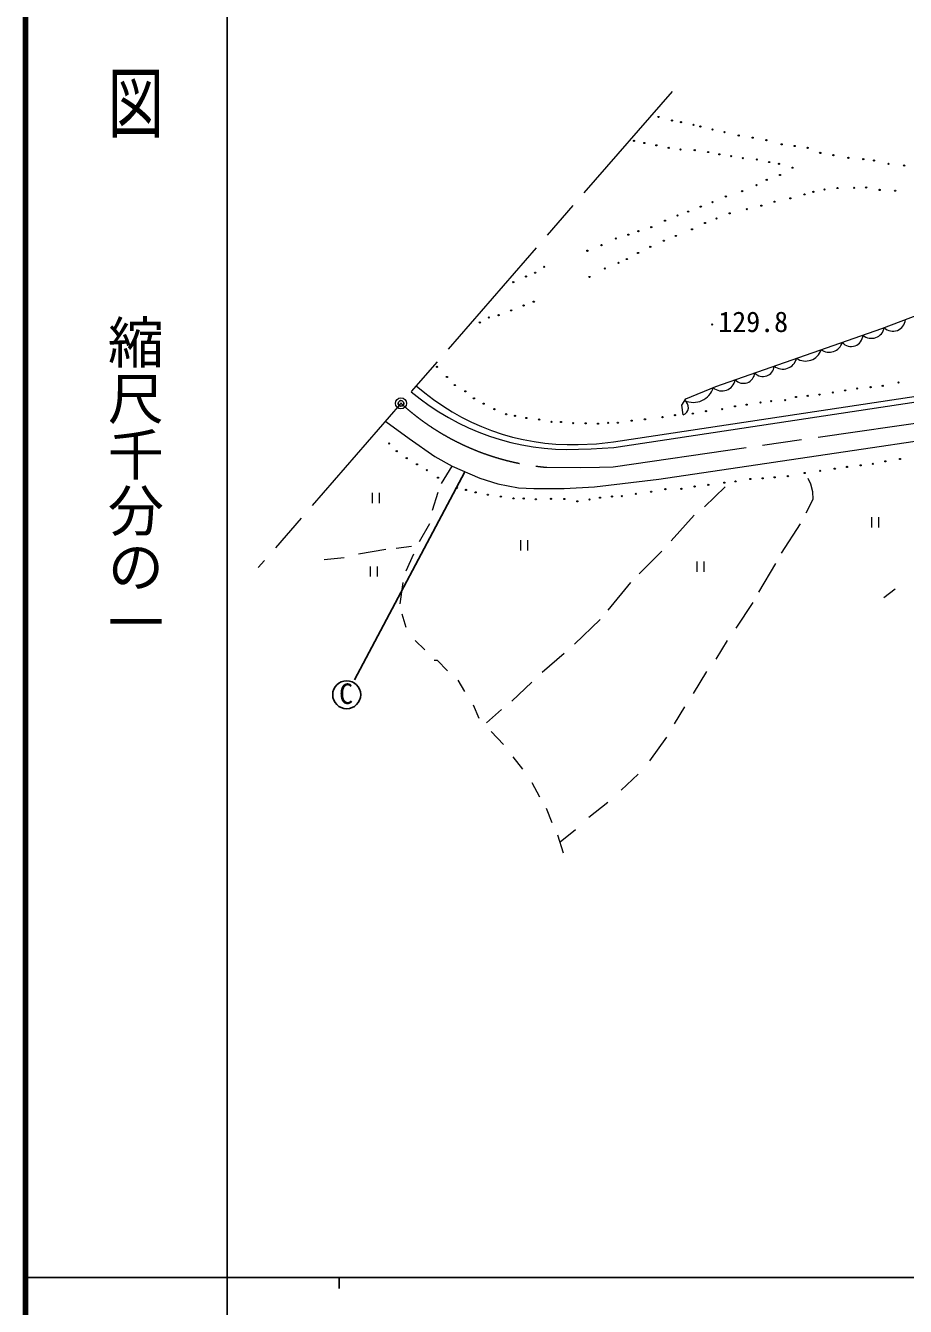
# Model space of a CAD drawing. Units: millimetres, scale not verified. Extents: x 40000 to 680000, y 20000 to 380000.
# Drawn here: x 40000 to 118551, y 202409 to 316787 of the extents above; entities that cross this region are included whole.
import ezdxf
from ezdxf.enums import TextEntityAlignment as Align

# ---------------------------------------------------------------- set-up
doc = ezdxf.new("R2010")
doc.units = ezdxf.units.MM
doc.header["$LTSCALE"] = 1000
doc.header["$PDMODE"] = 32
doc.header["$PDSIZE"] = 500
doc.linetypes.add('CHAIN', pattern=[18.5, 12, -1.5, 3.5, -1.5])
for name, color, linetype, lineweight in [('M-BGD', 7, 'Continuous', 13), ('M-BMK', 2, 'CHAIN', 13), ('M-BMK-SRVR', 3, 'Continuous', 25), ('M-TTL', 2, 'Continuous', 140), ('M-TTL-BAND', 7, 'Continuous', 25)]:
    doc.layers.add(name, color=color, linetype=linetype, lineweight=lineweight)
doc.layers.add('M-OTRS', color=6, linetype='Continuous')
doc.styles.add('@ＭＳ ゴシック', font='')
doc.styles.add('ＭＳ ゴシック', font='')
doc.styles.get('@ＭＳ ゴシック').set_extended_font_data('@MS Gothic')
doc.styles.get('ＭＳ ゴシック').set_extended_font_data('MS Gothic')

msp = doc.modelspace()

# ---------------------------------------------------------------- linework, layer by layer
at = {"layer": 'M-BGD'}
for p, q in [((92501, 279608), (140360, 286834)), ((92519, 279119), (136284, 285715)), ((72162, 281446), (74247, 279917)), ((77118, 275910), (78081, 277432)), ((70948, 275050), (70948, 274152)), ((71571, 275050), (71571, 274152)), ((76819, 275096), (76311, 273488)), ((102473, 275604), (100610, 273826)), ((76057, 272302), (75126, 270694)), ((99679, 273064), (97647, 270778)), ((109162, 272302), (107468, 269678)), ((115530, 272878), (115530, 271980)), ((116153, 272878), (116153, 271980)), ((72162, 270016), (69707, 269593)), ((74448, 270270), (73094, 270101)), ((84197, 270823), (84197, 269925)), ((84820, 270823), (84820, 269925)), ((68437, 269254), (66659, 269085)), ((74618, 269593), (73940, 268069)), ((96800, 269847), (94768, 267815)), ((99934, 268920), (99934, 268022)), ((100557, 268920), (100557, 268022)), ((70759, 268488), (70759, 267591)), ((71382, 268488), (71382, 267591)), ((106960, 268746), (105436, 266206)), ((73671, 267043), (73418, 265164)), ((94006, 267053), (91974, 264598)), ((117628, 266460), (116612, 265698)), ((73602, 264259), (73940, 263074)), ((104928, 265275), (103404, 262989)), ((91297, 263751), (89011, 261550)), ((74787, 261888), (75634, 261042)), ((102642, 261888), (101626, 260195)), ((88080, 260703), (86132, 259010)), ((100780, 259094), (99594, 257147)), ((78597, 258332), (79190, 257316)), ((85201, 258163), (83423, 256470)), ((79952, 256131), (80460, 254946)), ((82492, 255708), (81137, 254522)), ((98832, 255962), (97901, 254438)), ((81560, 253760), (82661, 252575)), ((97224, 253252), (95700, 251136)), ((83508, 251474), (84354, 250374)), ((94684, 249950), (93160, 248511)), ((85201, 249188), (85878, 247918)), ((91974, 247410), (90281, 246056)), ((86471, 246902), (86979, 245632)), ((89096, 244955), (87741, 243854)), ((87487, 244532), (87995, 242923))]:
    msp.add_line(p, q, dxfattribs=at)
at = {"layer": 'M-BGD', "lineweight": 25}
msp.add_line((79228, 276936), (69359, 258362), dxfattribs=at)
at = {"layer": 'M-BGD'}
for points in [[(98706, 282026), (98603, 282895), (98940, 283447), (101614, 284547), (116440, 289731), (122497, 292034), (129184, 294337), (131561, 294968), (134505, 295683), (137260, 296103), (147298, 297393), (154280, 298150)], [(78081, 277432), (80544, 276366), (82153, 275858), (84016, 275520), (85370, 275435), (88080, 275435), (90789, 275604), (96546, 276282), (138287, 282462)], [(74247, 279917), (76546, 278309), (78081, 277432)], [(89332, 279370), (90961, 279431), (92501, 279608)], [(89350, 278949), (90486, 278982), (91486, 279038), (92519, 279119)], [(109839, 276366), (110093, 275858), (110262, 275181), (110273, 274478), (109670, 273234)], [(76480, 260110), (76734, 260110), (77666, 259179)]]:
    msp.add_lwpolyline(points, dxfattribs=at)
for centre in [(96509, 308630), (97715, 308312), (98519, 308163), (99631, 307929), (100248, 307780), (94320, 306502), (101332, 307509), (102397, 307266), (103669, 306976), (104912, 306780), (106136, 306555), (95243, 306303), (96321, 306100), (97423, 305876), (98476, 305723), (99741, 305670), (100938, 305496), (107501, 306184), (108660, 306034), (109819, 305875), (110950, 305417), (101935, 305290), (102994, 305122), (104036, 304954), (105284, 304828), (106391, 304603), (107261, 304449), (112118, 305221), (113459, 304973), (114791, 304861), (115744, 304735), (117048, 304441), (118436, 304286), (107359, 303440), (108466, 304099), (103980, 302010), (105256, 302543), (106167, 303019), (110338, 301947), (111326, 302157), (112483, 302284), (113978, 302296), (115043, 302338), (116249, 302113), (117637, 302043), (101330, 301014), (102522, 301533), (106868, 301064), (108277, 301358), (109539, 301716), (98204, 299823), (99157, 300173), (100279, 300622), (102865, 300019), (104401, 300397), (105683, 300713), (95863, 298785), (97082, 299374), (99501, 298589), (100657, 299157), (101688, 299556), (92694, 297776), (93816, 298112), (94713, 298435), (96977, 297579), (98050, 298000), (90156, 296682), (91418, 297187), (94685, 296486), (95778, 297033), (86294, 295245), (91720, 295098), (92939, 295603), (93675, 295939), (84675, 294383), (85495, 294719), (90353, 294341), (83539, 293878), (84464, 291796), (85369, 292133), (81352, 290724), (82235, 290934), (83350, 291355), (80553, 290282), (101306, 290089), (76737, 286314), (77616, 285408), (117932, 284917), (78317, 284688), (79256, 284127), (108782, 283623), (109833, 283721), (110885, 283833), (112067, 284025), (113170, 284211), (114245, 284380), (115451, 284501), (116526, 284613), (80027, 283496), (80896, 283020), (81850, 282529), (102193, 282529), (103342, 282781), (104380, 282936), (105613, 283132), (106567, 283244), (107815, 283342), (82901, 282080), (83700, 281940), (84710, 281744), (85859, 281604), (86953, 281408), (87808, 281393), (92883, 281323), (94117, 281506), (95295, 281632), (96865, 281828), (97987, 281996), (99571, 282137), (100748, 282361), (88888, 281281), (90009, 281267), (91103, 281239), (92014, 281309), (72463, 279473), (73130, 278781), (74027, 278158), (118067, 278086), (74947, 277604), (75825, 277080), (109558, 276839), (110936, 277030), (112244, 277217), (113338, 277376), (114562, 277516), (115646, 277647), (116759, 277881), (76825, 276417), (99735, 275622), (100950, 275781), (102383, 275974), (103387, 276086), (104708, 276302), (105804, 276352), (106872, 276452), (108052, 276559), (78493, 275500), (79317, 275322), (80176, 275102), (81273, 274893), (82436, 274725), (83563, 274566), (84472, 274554), (85550, 274485), (86909, 274522), (88099, 274510), (90351, 274473), (91286, 274631), (92351, 274734), (93230, 274762), (94482, 274968), (95847, 275164), (97118, 275389), (98548, 275426), (89258, 274304)]:
    msp.add_circle(centre, 53.3, dxfattribs=at)
at = {"layer": 'M-BGD', "lineweight": 25}
msp.add_circle((68666, 257031), 1250, dxfattribs=at)
at = {"layer": 'M-BGD'}
for centre, radius, start, end in [((117442, 290611), 1111, 225.63686, 355.99758), ((115521, 290023), 1163, 229.13696, 349.77522), ((111728, 288864), 1245, 235.56384, 342.98005), ((113714, 289179), 1046, 220.50014, 358.04375), ((109639, 288292), 1458, 236.69332, 341.85057), ((105836, 286452), 1002, 223.05267, 355.49122), ((107604, 287387), 1274, 232.81451, 345.72938), ((102178, 285351), 1189, 228.75974, 350.49418), ((104086, 285863), 1022, 223.8979, 354.64599), ((88550, 300845), 21911, 229.85359, 272.09241), ((88795, 300370), 21008, 228.53686, 271.46692), ((99623, 284982), 1847, 245.32331, 343.48493), ((98459, 282702), 719, 290.10753, 56.82328)]:
    msp.add_arc(centre, radius, start, end, dxfattribs=at)
at = {"layer": 'M-BMK'}
msp.add_line((97719, 310913), (60777, 268388), dxfattribs=at)
for points in [[(92446, 277390), (135107, 283551), (159575, 287537)], [(86549, 277340), (89532, 277334), (91242, 277352), (92446, 277390)]]:
    msp.add_lwpolyline(points, dxfattribs=at)
msp.add_arc((88461, 299427), 22170, 227.61322, 265.05078, dxfattribs=at)
at = {"layer": 'M-BMK-SRVR', "lineweight": 13}
msp.add_circle((73516, 283052), 500, dxfattribs=at)
at = {"layer": 'M-BMK-SRVR'}
msp.add_point((73516, 283052), dxfattribs=at)
at = {"layer": 'M-OTRS'}
msp.add_point((73516, 283052), dxfattribs=at)
at = {"layer": 'M-TTL'}
msp.add_line((40000, 380000), (40000, 20000), dxfattribs=at)
at = {"layer": 'M-TTL-BAND'}
for p, q in [((58000, 370000), (58000, 20000)), ((40000, 205000), (579000, 205000)), ((68000, 205000), (68000, 204000))]:
    msp.add_line(p, q, dxfattribs=at)

# ---------------------------------------------------------------- texts
at = {"layer": 'M-BGD', "style": 'ＭＳ ゴシック'}
for s, p in [('129.8', (101844, 288872)), ('C', (67988, 255657))]:
    msp.add_text(s, height=1833, dxfattribs=at).set_placement(p, align=Align.BOTTOM_LEFT)
at = {"layer": 'M-TTL-BAND', "style": '@ＭＳ ゴシック', "width": 1.4}
msp.add_text('平  面  図', height=3666, rotation=270, dxfattribs=at).set_placement((49777, 306475), align=Align.MIDDLE_RIGHT)
at = {"layer": 'M-TTL-BAND', "style": '@ＭＳ ゴシック'}
msp.add_text('縮尺千分の一', height=3666, rotation=270, dxfattribs=at).set_placement((49777, 261030), align=Align.MIDDLE_RIGHT)

doc.saveas('drawing.dxf')
